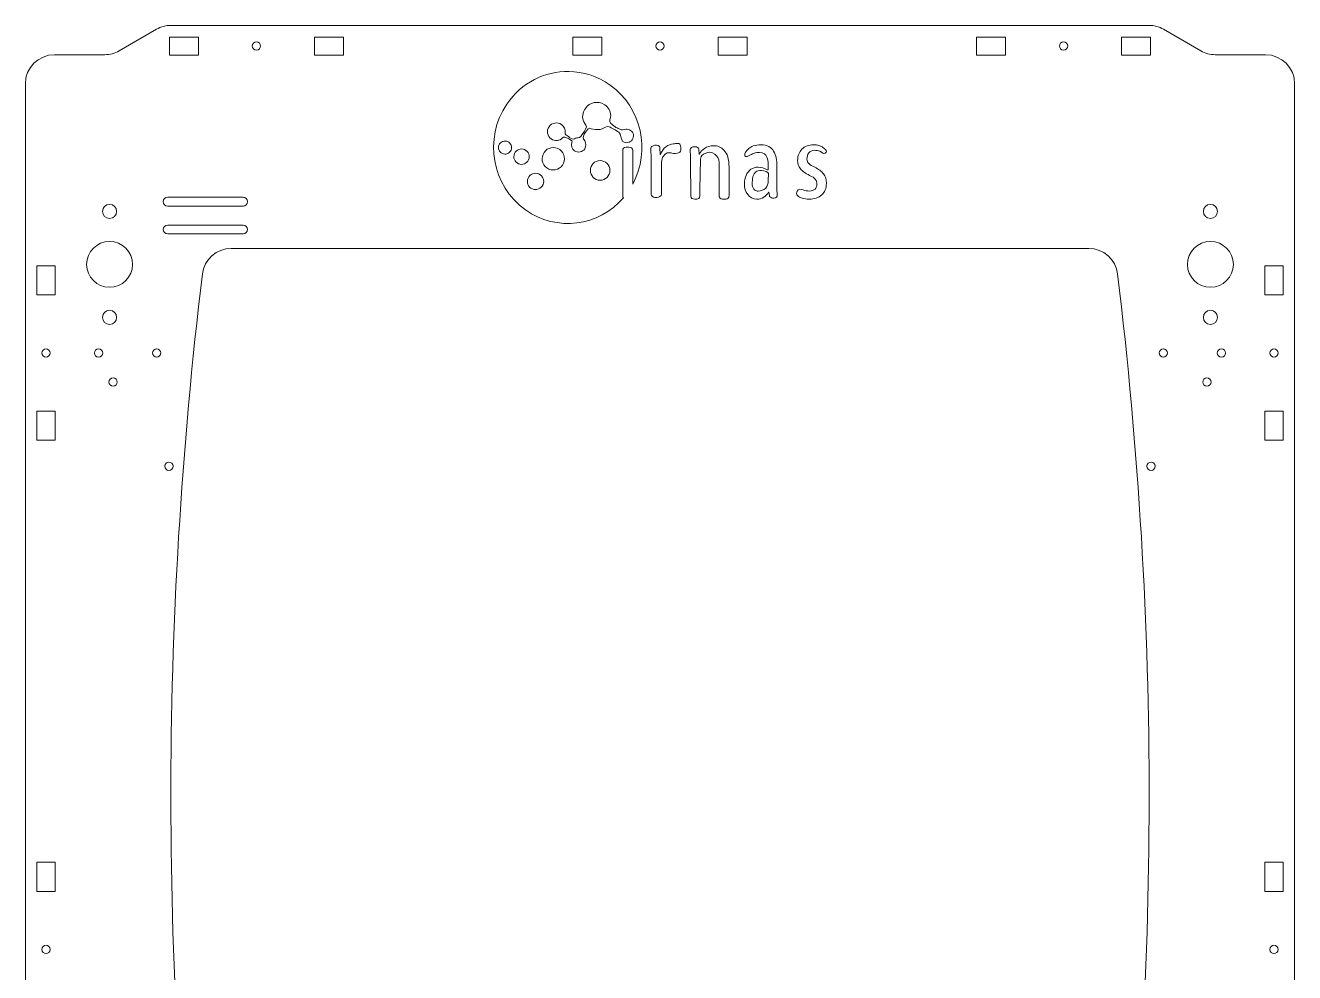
# Model space of a CAD drawing. Header units: millimetres. Extents: x -219 to 219, y 0 to 652.
# Drawn here: x -218.6 to 218.6, y 326.2 to 652.4 of the extents above; entities that cross this region are included whole.
import ezdxf

# ---------------------------------------------------------------- set-up
doc = ezdxf.new("R2010")
doc.units = ezdxf.units.MM

msp = doc.modelspace()

# ---------------------------------------------------------------- linework, layer by layer
at = {"color": 7, "linetype": 'Continuous', "lineweight": 15}
for p, q in [((168.38, 652.35), (-168.38, 652.35)), ((-173.38, 651.01), (-186.23, 643.59)), ((-168.97, 648.35), (-168.97, 642.15)), ((-158.97, 648.35), (-168.97, 648.35)), ((-158.97, 642.15), (-158.97, 648.35)), ((-108.97, 648.35), (-118.97, 648.35)), ((-118.97, 648.35), (-118.97, 642.15)), ((-108.97, 642.15), (-108.97, 648.35)), ((-20, 648.35), (-30, 648.35)), ((-30, 648.35), (-30, 642.15)), ((-20, 642.15), (-20, 648.35)), ((20, 642.15), (20, 648.35)), ((20, 648.35), (30, 648.35)), ((30, 648.35), (30, 642.15)), ((108.97, 642.15), (108.97, 648.35)), ((108.97, 648.35), (118.97, 648.35)), ((118.97, 648.35), (118.97, 642.15)), ((158.97, 642.15), (158.97, 648.35)), ((158.97, 648.35), (168.97, 648.35)), ((168.97, 648.35), (168.97, 642.15)), ((173.38, 651.01), (186.23, 643.59)), ((-191.23, 642.25), (-208.55, 642.25)), ((-168.97, 642.15), (-158.97, 642.15)), ((-118.97, 642.15), (-108.97, 642.15)), ((-30, 642.15), (-20, 642.15)), ((30, 642.15), (20, 642.15)), ((118.97, 642.15), (108.97, 642.15)), ((168.97, 642.15), (158.97, 642.15)), ((191.23, 642.25), (208.55, 642.25)), ((-218.55, 632.25), (-218.55, 101.55)), ((218.55, 632.25), (218.55, 10)), ((-18.99, 624.99), (-19.2, 625.12)), ((-9.38, 609.18), (-9.38, 597.71)), ((0.09, 607.85), (0, 610.31)), ((0.21, 607.85), (0.09, 607.85)), ((12.12, 610.54), (11.69, 610.54)), ((13.51, 607.85), (13.43, 609.72)), ((13.99, 608.69), (13.51, 607.85)), ((-3.08, 605.65), (-3.08, 594.19)), ((10.5, 605.47), (10.58, 593.67)), ((13.71, 593.6), (13.89, 603.37)), ((23.81, 593.76), (23.81, 603.54)), ((40.27, 597.14), (40.27, 603.94)), ((0.5, 594.21), (0.56, 602.68)), ((20.42, 603.08), (20.32, 593.76)), ((37.29, 598.94), (37.34, 601.35)), ((37.42, 594.95), (37.5, 594.95)), ((37.5, 594.95), (37.67, 593.82)), ((47.21, 595.23), (47.09, 594.96)), ((-143.55, 593.15), (-169.55, 593.15)), ((-169.55, 590.15), (-143.55, 590.15)), ((-1.77, 593.14), (-1, 593.13)), ((11.99, 592.52), (12.63, 592.52)), ((21.51, 592.5), (22.63, 592.51)), ((38.78, 592.88), (39.22, 592.86)), ((-143.55, 583.55), (-169.55, 583.55)), ((-169.55, 580.55), (-143.55, 580.55)), ((147.66, 575.55), (-147.66, 575.55)), ((-208.35, 569.55), (-214.55, 569.55)), ((-214.55, 569.55), (-214.55, 559.55)), ((-208.35, 559.55), (-208.35, 569.55)), ((208.35, 559.55), (208.35, 569.55)), ((208.35, 569.55), (214.55, 569.55)), ((214.55, 569.55), (214.55, 559.55)), ((-214.55, 559.55), (-208.35, 559.55)), ((214.55, 559.55), (208.35, 559.55)), ((-208.35, 519.55), (-214.55, 519.55)), ((-214.55, 519.55), (-214.55, 509.55)), ((-208.35, 509.55), (-208.35, 519.55)), ((208.35, 509.55), (208.35, 519.55)), ((208.35, 519.55), (214.55, 519.55)), ((214.55, 519.55), (214.55, 509.55)), ((-214.55, 509.55), (-208.35, 509.55)), ((214.55, 509.55), (208.35, 509.55)), ((-208.35, 364.15), (-214.55, 364.15)), ((-214.55, 364.15), (-214.55, 354.15)), ((-208.35, 354.15), (-208.35, 364.15)), ((208.35, 354.15), (208.35, 364.15)), ((208.35, 364.15), (214.55, 364.15)), ((214.55, 364.15), (214.55, 354.15)), ((-214.55, 354.15), (-208.35, 354.15)), ((214.55, 354.15), (208.35, 354.15))]:
    msp.add_line(p, q, dxfattribs=at)
for centre, radius in [((-138.97, 645.25), 1.43), ((0, 645.25), 1.43), ((138.97, 645.25), 1.43), ((-20.62, 602.41), 3.37), ((-189.55, 588.3), 2.43), ((189.55, 588.3), 2.43), ((-189.55, 570.05), 7.9), ((189.55, 570.05), 7.9), ((-189.55, 551.8), 2.43), ((189.55, 551.8), 2.43), ((-211.45, 539.55), 1.43), ((-193.35, 539.55), 1.43), ((-173.35, 539.55), 1.43), ((173.35, 539.55), 1.43), ((193.35, 539.55), 1.43), ((211.45, 539.55), 1.43), ((-188.35, 529.55), 1.43), ((188.35, 529.55), 1.43), ((-169.11, 500.55), 1.43), ((169.11, 500.55), 1.43), ((-211.45, 334.15), 1.43), ((211.45, 334.15), 1.42)]:
    msp.add_circle(centre, radius, dxfattribs=at)
for centre, radius, start, end in [((-168.38, 642.35), 10, 90, 120), ((168.38, 642.35), 10, 60, 90), ((-191.23, 652.25), 10, 270, 300), ((191.23, 652.25), 10, 240, 270), ((-208.55, 632.25), 10, 90, 180), ((208.55, 632.25), 10, 0, 90), ((-169.55, 591.65), 1.5, 90, 270), ((-143.55, 591.65), 1.5, 270, 90), ((-169.55, 582.05), 1.5, 90, 270), ((-143.55, 582.05), 1.5, 270, 90), ((-147.66, 565.55), 10, 90, 173.0989), ((147.66, 565.55), 10, 6.9011, 90), ((1331.55, 386.52), 1500, 173.09893, 186.98176), ((-1331.55, 386.52), 1500, 353.01824, 6.90107)]:
    msp.add_arc(centre, radius, start, end, dxfattribs=at)
for points in [[(-31.41, 636.48), (-39.61, 636.59), (-47.72, 632.66), (-52.75, 625.24)], [(-17.18, 631.8), (-21.53, 634.89), (-26.49, 636.41), (-31.41, 636.48)], [(-9.38, 597.71), (-3.12, 609.29), (-6.33, 624.08), (-17.18, 631.8)], [(-52.75, 625.24), (-60.8, 613.38), (-57.93, 597.07), (-46.34, 588.83)], [(-19.2, 625.12), (-21.37, 626.48), (-24.23, 625.89), (-25.7, 623.78)], [(-25.7, 623.78), (-26.72, 622.31), (-26.91, 620.58), (-26.24, 619.11)], [(-16.94, 621.36), (-17.09, 622.74), (-17.74, 624.12), (-18.99, 624.99)], [(-17.07, 618.72), (-17.76, 619.43), (-16.83, 620.42), (-16.94, 621.36)], [(-38.22, 617.47), (-39.18, 616.09), (-38.84, 614.19), (-37.46, 613.23)], [(-33.97, 618.24), (-35.36, 619.2), (-37.26, 618.86), (-38.22, 617.47)], [(-32.68, 615.45), (-32.58, 616.51), (-33.04, 617.59), (-33.97, 618.24)], [(-25.64, 616.6), (-26.15, 615.68), (-26.8, 614.78), (-27.27, 614.12)], [(-26.24, 619.11), (-25.83, 618.23), (-24.87, 617.98), (-25.64, 616.6)], [(-25.36, 616.01), (-24.32, 617.55), (-24, 616.74), (-23.05, 616.58)], [(-23.05, 616.58), (-21.98, 616.39), (-20.75, 616.36), (-19.87, 616.75)], [(-19.87, 616.75), (-18.89, 617), (-18.59, 617.83), (-17.52, 617.43)], [(-17.52, 617.43), (-16.65, 617.03), (-15.27, 616.38), (-14.21, 615.55)], [(-15.48, 617.38), (-16.15, 617.81), (-16.67, 618.32), (-17.07, 618.72)], [(-14.11, 616.7), (-14.55, 616.92), (-15.07, 617.11), (-15.48, 617.38)], [(-11.72, 616.6), (-12.77, 616.48), (-12.84, 616.06), (-14.11, 616.7)], [(-10.14, 616.2), (-10.62, 616.54), (-11.18, 616.66), (-11.72, 616.6)], [(-52.1, 612.12), (-53.12, 612.83), (-54.52, 612.58), (-55.23, 611.56)], [(-51.53, 608.99), (-50.82, 610.01), (-51.08, 611.41), (-52.1, 612.12)], [(-37.46, 613.23), (-36.21, 612.36), (-34.55, 612.55), (-33.53, 613.61)], [(-33.53, 613.61), (-33.28, 613.88), (-33.25, 614.03), (-32.82, 613.89)], [(-32.82, 613.89), (-32.5, 613.77), (-32.01, 613.56), (-31.43, 613.3)], [(-32.45, 614.68), (-32.73, 614.9), (-32.78, 615.04), (-32.68, 615.45)], [(-31.17, 613.79), (-31.69, 614.15), (-32.16, 614.46), (-32.45, 614.68)], [(-31.43, 613.3), (-30.38, 612.77), (-30.12, 612.42), (-30.32, 612.04)], [(-29.08, 613.46), (-29.45, 613.23), (-29.97, 612.81), (-31.17, 613.79)], [(-30.32, 612.04), (-30.67, 611.01), (-30.32, 609.84), (-29.39, 609.19)], [(-27.27, 614.12), (-27.77, 613.42), (-28.53, 613.79), (-29.08, 613.46)], [(-25.85, 612.56), (-26.11, 613.11), (-26.75, 613.1), (-26.22, 614.58)], [(-26.22, 614.58), (-26.06, 615.01), (-25.72, 615.48), (-25.36, 616.01)], [(-25.92, 609.82), (-25.33, 610.66), (-25.47, 611.73), (-25.85, 612.56)], [(-14.21, 615.55), (-13.41, 614.92), (-13.65, 613.2), (-12.79, 612.38)], [(-12.79, 612.38), (-11.74, 611.64), (-10.29, 611.9), (-9.55, 612.96)], [(-9.55, 612.96), (-8.82, 614.02), (-9.08, 615.47), (-10.14, 616.2)], [(-55.23, 611.56), (-55.93, 610.54), (-55.68, 609.14), (-54.66, 608.43)], [(-54.66, 608.43), (-53.64, 607.72), (-52.24, 607.97), (-51.53, 608.99)], [(-49.85, 608.65), (-50.69, 607.45), (-50.39, 605.8), (-49.19, 604.97)], [(-46.17, 609.32), (-47.37, 610.15), (-49.02, 609.86), (-49.85, 608.65)], [(-45.5, 605.63), (-44.67, 606.83), (-44.96, 608.48), (-46.17, 609.32)], [(-39.91, 608.61), (-41.13, 606.86), (-40.69, 604.46), (-38.95, 603.25)], [(-34.55, 609.58), (-36.3, 610.79), (-38.7, 610.36), (-39.91, 608.61)], [(-33.58, 604.21), (-32.37, 605.96), (-32.8, 608.36), (-34.55, 609.58)], [(-29.39, 609.19), (-28.26, 608.41), (-26.71, 608.69), (-25.92, 609.82)], [(-12.84, 609.22), (-12.89, 610), (-12.45, 610.36), (-11.65, 610.41)], [(-12.81, 593.47), (-12.81, 595.88), (-12.84, 604.52), (-12.84, 609.22)], [(-11.65, 610.41), (-11.03, 610.43), (-11.24, 610.41), (-10.74, 610.41)], [(-10.74, 610.41), (-10.11, 610.41), (-9.38, 610.11), (-9.38, 609.18)], [(-1.77, 611.05), (-2.59, 610.94), (-3.22, 610.53), (-3.19, 610.11)], [(-3.19, 610.11), (-3.15, 609.5), (-3.12, 609.23), (-3.11, 608.56)], [(-3.11, 608.56), (-3.09, 607.66), (-3.08, 606.7), (-3.08, 605.65)], [(0, 610.31), (0.01, 610.89), (-0.96, 611.17), (-1.77, 611.05)], [(2.05, 610.55), (1.24, 609.9), (0.63, 609), (0.21, 607.85)], [(1.07, 607.24), (2.9, 610.02), (4.88, 607.12), (6.79, 608.71)], [(4.7, 611.54), (3.75, 611.41), (2.85, 611.2), (2.05, 610.55)], [(6.07, 611.71), (5.63, 611.73), (5.16, 611.6), (4.7, 611.54)], [(6.51, 611.63), (6.36, 611.68), (6.22, 611.7), (6.07, 611.71)], [(7.13, 610.45), (7.13, 610.98), (6.93, 611.49), (6.51, 611.63)], [(6.79, 608.71), (7.28, 609.11), (7.13, 609.92), (7.13, 610.45)], [(11.69, 610.54), (11.22, 610.59), (10.38, 610.09), (10.4, 609.68)], [(10.4, 609.68), (10.42, 609.07), (10.44, 608.82), (10.46, 608.17)], [(10.46, 608.17), (10.49, 607.36), (10.5, 606.46), (10.5, 605.47)], [(13.43, 609.72), (13.43, 610.24), (12.57, 610.54), (12.12, 610.54)], [(15.38, 610), (14.55, 609.39), (14.6, 609.49), (13.99, 608.69)], [(14.41, 607.55), (15.1, 608.29), (16.33, 608.64), (17.21, 608.64)], [(18.48, 610.93), (17.27, 610.9), (16.21, 610.61), (15.38, 610)], [(17.21, 608.64), (18.35, 608.61), (19.48, 607.7), (19.94, 606.8)], [(22.09, 609.32), (21.01, 610.43), (19.81, 610.97), (18.48, 610.93)], [(23.81, 603.54), (23.74, 606.28), (23.17, 608.2), (22.09, 609.32)], [(30.57, 609.94), (29.78, 609.21), (28.83, 608.27), (29.25, 607.44)], [(29.25, 607.44), (29.53, 606.87), (30.31, 607.38), (31.11, 607.77)], [(32.11, 610.82), (31.49, 610.6), (31.02, 610.23), (30.57, 609.94)], [(31.11, 607.77), (31.56, 607.99), (32.28, 608.3), (32.41, 608.35)], [(34.81, 611.27), (33.82, 611.26), (32.92, 611.11), (32.11, 610.82)], [(32.41, 608.35), (33.03, 608.57), (33.55, 608.6), (34.21, 608.6)], [(34.21, 608.6), (35.61, 608.52), (36.53, 607.9), (36.84, 606.98)], [(39.14, 609.04), (38.35, 610.46), (36.9, 611.2), (34.81, 611.27)], [(40.27, 603.94), (40.31, 605.92), (39.93, 607.62), (39.14, 609.04)], [(48.9, 609.7), (47.91, 608.69), (47.41, 607.41), (47.39, 605.87)], [(52.93, 611.27), (51.23, 611.23), (49.88, 610.71), (48.9, 609.7)], [(50.61, 606.3), (50.6, 607.99), (51.46, 609.27), (53.21, 609.33)], [(54.72, 611.01), (54.06, 611.21), (53.72, 611.26), (52.93, 611.27)], [(53.21, 609.33), (53.87, 609.32), (54.46, 609.22), (54.99, 609.02)], [(55.89, 610.48), (55.56, 610.7), (55.06, 610.9), (54.72, 611.01)], [(54.99, 609.02), (56.12, 608.52), (56.16, 607.9), (56.89, 608.38)], [(56.89, 608.38), (58.11, 609.19), (56.27, 610.15), (55.89, 610.48)], [(-49.19, 604.97), (-47.99, 604.13), (-46.34, 604.43), (-45.5, 605.63)], [(-38.95, 603.25), (-37.2, 602.03), (-34.8, 602.46), (-33.58, 604.21)], [(0.56, 602.68), (0.57, 604.27), (0.37, 606.3), (1.07, 607.24)], [(13.89, 603.37), (13.93, 604.82), (13.72, 606.8), (14.41, 607.55)], [(19.94, 606.8), (20.4, 605.91), (20.43, 604.39), (20.42, 603.08)], [(37.04, 602.61), (34.96, 603.78), (32.55, 603.78), (31.27, 602.79)], [(36.84, 606.98), (37.11, 606.17), (37.23, 605.42), (37.22, 604.74)], [(37.22, 604.74), (37.24, 604.49), (37.23, 603.44), (37.3, 602.82)], [(47.39, 605.87), (47.38, 604.82), (47.71, 603.86), (48.37, 602.98)], [(51.22, 604.78), (50.8, 605.19), (50.6, 605.69), (50.61, 606.3)], [(53.28, 603.48), (52.32, 603.94), (51.63, 604.37), (51.22, 604.78)], [(56.29, 601.28), (55.6, 602.16), (54.6, 602.89), (53.28, 603.48)], [(-40.55, 597.03), (-39.67, 598.3), (-39.98, 600.05), (-41.26, 600.94)], [(31.27, 602.79), (29.84, 601.68), (29.11, 600), (29.08, 597.76)], [(32.95, 601.92), (32.06, 601.16), (31.79, 599.71), (31.72, 598.15)], [(34.88, 602.39), (34.15, 602.42), (33.42, 602.28), (32.95, 601.92)], [(37.34, 601.35), (37.33, 601.88), (36.11, 602.35), (34.88, 602.39)], [(36.39, 596.32), (36.97, 597), (37.26, 597.87), (37.29, 598.94)], [(37.3, 602.82), (37.27, 602.72), (37.32, 602.44), (37.04, 602.61)], [(48.37, 602.98), (49.03, 602.1), (50.07, 601.35), (51.48, 600.7)], [(51.48, 600.7), (52.43, 600.26), (53.1, 599.81), (53.49, 599.35)], [(53.49, 599.35), (53.88, 598.9), (54.07, 598.33), (54.06, 597.66)], [(57.31, 598.02), (57.31, 599.32), (56.97, 600.4), (56.29, 601.28)], [(-44.46, 596.32), (-43.19, 595.44), (-41.44, 595.75), (-40.55, 597.03)], [(29.08, 597.76), (29.09, 596.32), (29.46, 595.1), (30.2, 594.09)], [(31.72, 598.15), (31.74, 597.16), (31.96, 596.43), (32.37, 595.97)], [(32.37, 595.97), (32.78, 595.5), (33.27, 595.27), (33.86, 595.28)], [(33.86, 595.28), (34.71, 595.3), (35.82, 595.65), (36.39, 596.32)], [(35.76, 593.19), (36.45, 593.65), (37, 594.23), (37.42, 594.95)], [(40.3, 594.86), (40.28, 595.6), (40.27, 596.36), (40.27, 597.14)], [(40.38, 594), (40.35, 594.39), (40.32, 594.42), (40.3, 594.86)], [(47.09, 594.96), (46.74, 594.16), (47.39, 593.6), (47.74, 593.39)], [(49.36, 595.7), (48.79, 596.03), (47.51, 596.12), (47.21, 595.23)], [(51.39, 595.31), (50.7, 595.32), (50.02, 595.46), (49.36, 595.7)], [(53.4, 595.97), (52.96, 595.54), (52.29, 595.32), (51.39, 595.31)], [(54.06, 597.66), (54.06, 596.96), (53.84, 596.4), (53.4, 595.97)], [(55.68, 593.96), (56.75, 594.92), (57.29, 596.27), (57.31, 598.02)], [(-46.34, 588.83), (-35.57, 581.17), (-21.06, 583.16), (-12.62, 592.97)], [(-12.62, 592.97), (-12.75, 593.08), (-12.82, 593.26), (-12.81, 593.47)], [(-3.08, 594.19), (-3.12, 593.61), (-2.3, 593.14), (-1.77, 593.14)], [(-1, 593.13), (-0.43, 593.09), (0.5, 593.65), (0.5, 594.21)], [(10.58, 593.67), (10.55, 592.82), (11.26, 592.52), (11.99, 592.52)], [(12.63, 592.52), (13.13, 592.52), (13.71, 592.75), (13.71, 593.6)], [(20.32, 593.76), (20.29, 593.09), (20.93, 592.5), (21.51, 592.5)], [(22.63, 592.51), (23.38, 592.49), (23.81, 592.94), (23.81, 593.76)], [(30.2, 594.09), (30.93, 593.07), (31.99, 592.54), (33.35, 592.5)], [(33.35, 592.5), (34.27, 592.51), (35.07, 592.74), (35.76, 593.19)], [(37.67, 593.82), (37.68, 593.37), (38.19, 592.88), (38.78, 592.88)], [(39.22, 592.86), (39.96, 592.86), (40.45, 593.31), (40.38, 594)], [(47.74, 593.39), (48.2, 593.13), (48.35, 593), (48.93, 592.83)], [(48.93, 592.83), (49.68, 592.61), (50.49, 592.5), (51.34, 592.5)], [(51.34, 592.5), (53.17, 592.51), (54.62, 593), (55.68, 593.96)]]:
    msp.add_open_spline(points, degree=3, dxfattribs=at)
msp.add_open_spline([(-41.26, 600.94), (-42.53, 601.82), (-44.28, 601.51), (-45.17, 600.23), (-46.05, 598.96), (-45.74, 597.21), (-44.46, 596.32)], degree=3, knots=[2, 2, 2, 2, 3, 3, 3, 4, 4, 4, 4], dxfattribs=at)

doc.saveas('drawing.dxf')
